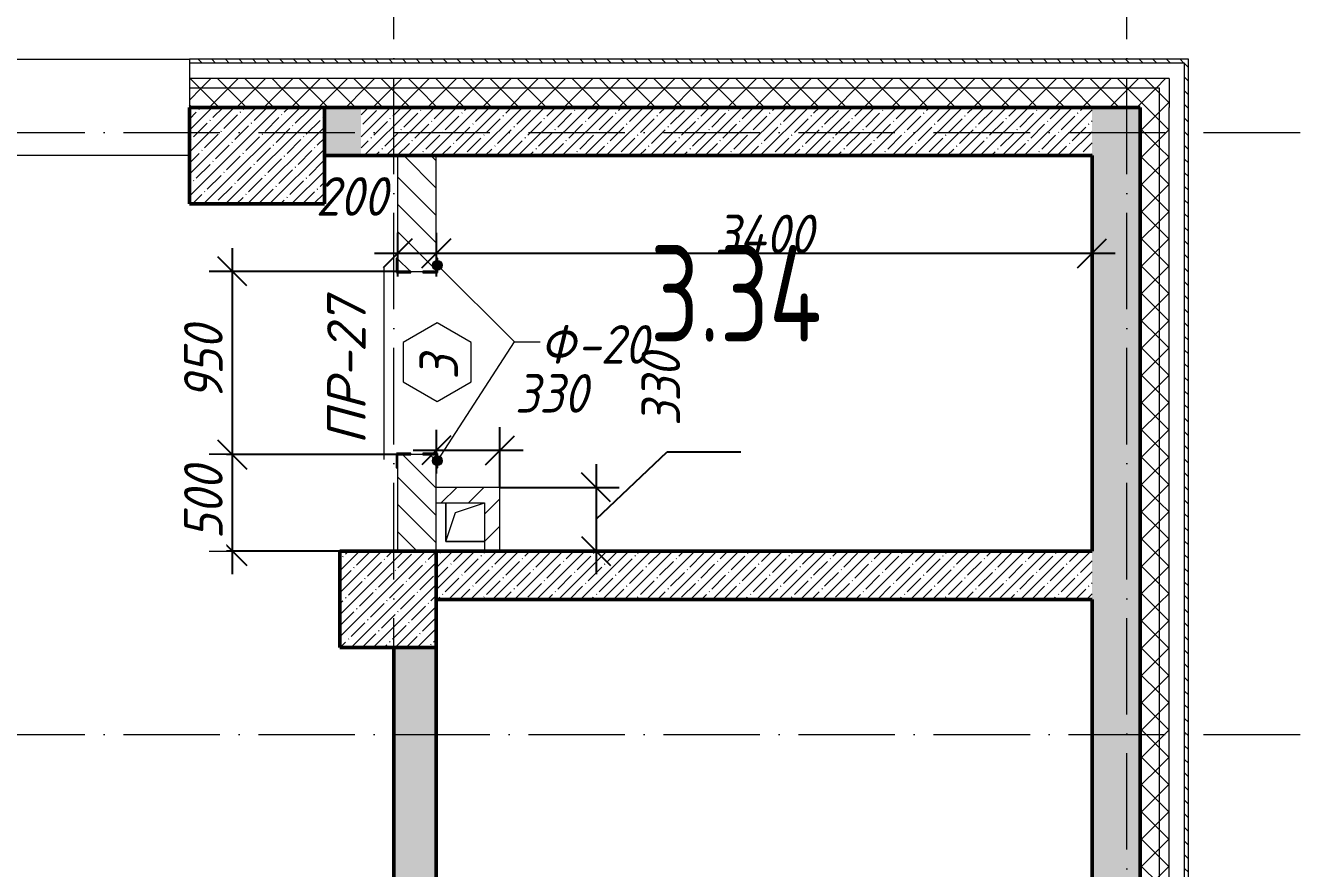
# Model space of a CAD drawing. Header units: millimetres. Extents: x -269418 to 201924, y -5890 to 98643.
# Drawn here: x 119301 to 125952, y 17456 to 21824 of the extents above; entities that cross this region are included whole.
import ezdxf

# ---------------------------------------------------------------- set-up
doc = ezdxf.new("R2010")
doc.units = ezdxf.units.MM
doc.linetypes.add('50_200_ШТРИХ_1Т_ш5_п1_п1_', pattern=[700, 500, -100, 0, -100])
for name, color, linetype, lineweight in [('A-ANNO-DIMS', 7, 'Continuous', 9), ('A-AREA-IDEN', 7, 'Continuous', 9), ('A-DETL', 7, 'Continuous', 9), ('A-DOOR-IDEN', 7, 'Continuous', 9), ('A-FLOR', 7, 'Continuous', 9), ('A-GENM', 7, 'Continuous', 9), ('A-GENM-1', 7, 'Continuous', 25), ('A-GENM-IDEN', 7, 'Continuous', 9), ('A-WALL', 7, 'Continuous', 5), ('A-WALL-1', 7, 'Continuous', 9), ('A-WALL-3', 7, 'Continuous', 50), ('A-WALL-FNSH-1', 7, 'Continuous', 9), ('A-WALL-PATT-2', 7, 'Continuous', 5), ('I-WALL', 7, 'Continuous', 5), ('S-COLS', 7, 'Continuous', 9), ('S-COLS-1', 7, 'Continuous', 5), ('S-COLS-2', 7, 'Continuous', 50), ('Оси-1', 7, '50_200_ШТРИХ_1Т_ш5_п1_п1_', 9)]:
    doc.layers.add(name, color=color, linetype=linetype, lineweight=lineweight)
for name, color, linetype, lineweight, true_color in [('A-WALL-FNSH-2', 7, 'Continuous', 13, 0xce0000), ('A-WALL-FNSH-3', 7, 'Continuous', 13, 0x008000), ('A-WALL-PATT-1', 7, 'Continuous', 5, 0xce0000), ('A-WALL-PATT-3', 7, 'Continuous', 5, 0x008000)]:
    doc.layers.add(name, color=color, linetype=linetype, lineweight=lineweight, true_color=true_color)
doc.styles.add('ISOCPEUR_I_2', font='isocpeui.ttf', dxfattribs={"width": 0.9, "height": 200})
doc.styles.add('ISOCPEUR_I_4', font='isocpeui.ttf', dxfattribs={"height": 200})
doc.styles.add('СПДС', font='ГОСТ тип А.ttf', dxfattribs={"width": 0.9})
doc.dimstyles.new('ISO-2_0_0_9К_СРЕДНИЙ_1', dxfattribs={"dimscale": 304.8, "dimtxt": 199.196235, "dimasz": 0.492126, "dimexe": 0.393701, "dimexo": 0, "dimgap": 0, "dimtad": 1, "dimdec": 0, "dimzin": 0, "dimdsep": 46, "dimtxsty": 'ISOCPEUR_I_2', "dimblk1": 'OBLIQUE', "dimblk2": 'OBLIQUE', "dimsah": 1, "dimcen": 0.09, "dimdle": 0.393701, "dimazin": 0, "dimtfac": 1, "dimtdec": 4, "dimtix": 1, "dimtmove": 1, "dimatfit": 3, "dimfxl": 1, "dimtvp": 1, "dimtolj": 1, "dimtzin": 0, "dimarcsym": 2})
doc.dimstyles.new('ISO-2_0_0_9К_СРЕДНИЙ_2', dxfattribs={"dimscale": 304.8, "dimtxt": 199.196235, "dimasz": 0.492126, "dimexe": 0.393701, "dimexo": 0, "dimgap": 0, "dimtad": 1, "dimdec": 0, "dimzin": 0, "dimdsep": 46, "dimtxsty": 'ISOCPEUR_I_2', "dimblk1": 'OBLIQUE', "dimblk2": 'OBLIQUE', "dimsah": 1, "dimcen": 0.09, "dimdle": 0.393701, "dimazin": 0, "dimtfac": 1, "dimtdec": 4, "dimtix": 1, "dimtmove": 0, "dimatfit": 3, "dimfxl": 1, "dimtvp": 1, "dimtolj": 1, "dimtzin": 0, "dimarcsym": 2})
doc.dimstyles.new('ISO-2_0_0_9К_СРЕДНИЙ_ФОН', dxfattribs={"dimscale": 304.8, "dimtxt": 199.196235, "dimasz": 0.492126, "dimexe": 0.393701, "dimexo": 0, "dimgap": 0.164042, "dimtad": 1, "dimdec": 0, "dimdsep": 46, "dimtxsty": 'ISOCPEUR_I_2', "dimblk1": 'OBLIQUE', "dimblk2": 'OBLIQUE', "dimsah": 1, "dimcen": 0.09, "dimdle": 0.393701, "dimazin": 0, "dimtfac": 1, "dimtdec": 4, "dimtix": 1, "dimtmove": 0, "dimatfit": 3, "dimfxl": 1, "dimtvp": 1, "dimtfill": 1, "dimtolj": 1, "dimtzin": 0, "dimarcsym": 2})
pattern_1 = [(45, (0, 0), (-57.024626, 57.024626), []), (45, (57.025, 0), (-57.024626, 57.024626), [100.806, -20.161, 3.353, -16.808])]
pattern_2 = [(135, (0, 0), (-35.35534, -35.35534), [])]
pattern_3 = [(45, (0, 0), (-70.71068, 70.71068), []), (135, (0, 0), (-70.71068, -70.71068), [])]
pattern_4 = [(45, (0, 0), (-70.71068, 70.71068), [])]

# ---------------------------------------------------------------- blocks, each defined once
blk = doc.blocks.new('AR_Отверстие прямоугольное _в плите_ - AR_Отверстие прямоугольное _в плите_-V31-АР1_1_Кладочный план 3 этажа')
at = {"layer": 'A-GENM'}
for p, q in [((-100, 100), (-100, -100)), ((-50, 50), (100, 100)), ((-100, -100), (-50, 50)), ((-100, -100), (100, -100))]:
    blk.add_line(p, q, dxfattribs=at)
blk = doc.blocks.new('Колонна_Несущая_Прямоугольное сечение - Вн_ЖБ_500х500-V115-АР1_1_Кладочный план 3 этажа')
at = {"layer": 'S-COLS-1'}
h = blk.add_hatch(dxfattribs=at)
h.set_pattern_fill('FP_104', color=256, style=0, pattern_type=2)
h.set_pattern_definition([(45, (-121180, -18850), (-57.024626, 57.024626), []), (45, (-121122.975, -18850), (-57.024626, 57.024626), [100.806, -20.161, 3.353, -16.808])])
h.paths.add_polyline_path([(-250, -250), (250, -250), (250, 250), (-250, 250)], flags=0)
at = {"layer": 'S-COLS-2'}
for p, q in [((250, 250), (-250, 250)), ((-250, 250), (-250, -250)), ((250, -250), (250, 250)), ((-250, -250), (250, -250))]:
    blk.add_line(p, q, dxfattribs=at)
blk = doc.blocks.new('Колонна_Несущая_Прямоугольное сечение - 700х500-29565353-АР1_1_Кладочный план 3 этажа')
at = {"layer": 'S-COLS-1'}
h = blk.add_hatch(dxfattribs=at)
h.set_pattern_fill('FP_105', color=256, style=0, pattern_type=2)
h.set_pattern_definition([(45, (-120500, -21150), (-57.024626, 57.024626), []), (45, (-120442.975, -21150), (-57.024626, 57.024626), [100.806, -20.161, 3.353, -16.808])])
h.paths.add_polyline_path([(-350, -250), (350, -250), (350, 250), (-350, 250), (-350, -198.4)], flags=0)
at = {"layer": 'S-COLS-2'}
for p, q in [((350, 250), (-350, 250)), ((-350, 250), (-350, -250)), ((350, -250), (350, 250)), ((-350, -250), (350, -250))]:
    blk.add_line(p, q, dxfattribs=at)
blk = doc.blocks.new('Фахверк_СКБ_Уголок - Ф-20_200х3960 h-28533880-АР1_1_Кладочный план 3 этажа')
at = {"layer": 'A-GENM-1'}
for p, q in [((200, 156), (125, 156)), ((125, 156), (125, 81)), ((131, 81), (131, 150)), ((131, 150), (200, 150)), ((200, 150), (200, 156)), ((125, 81), (131, 81)), ((131, 19), (125, 19)), ((125, 19), (125, -56)), ((131, -50), (131, 19)), ((125, -56), (200, -56)), ((200, -50), (131, -50)), ((200, -56), (200, -50))]:
    blk.add_line(p, q, dxfattribs=at)
blk = doc.blocks.new('_Oblique')
at = {"color": 0, "linetype": 'ByBlock', "lineweight": -2}
blk.add_line((-0.5, -0.5), (0.5, 0.5), dxfattribs=at)
blk = doc.blocks.new('DIMBLOCK124-АР1_1_Кладочный план 3 этажа')
at = {"layer": 'A-ANNO-DIMS', "color": 0, "lineweight": -2, "transparency": 16777216}
for p, q in [((121230, 20750), (121230, 20523.9)), ((121430, 20750), (121430, 20523.9)), ((121110, 20643.9), (121550, 20643.9))]:
    blk.add_line(p, q, dxfattribs=at)
at = {"layer": 'Defpoints', "color": 0, "transparency": 16777216}
for p in [(121230, 20750), (121430, 20750), (121430, 20643.9)]:
    blk.add_point(p, dxfattribs=at)
at = {"layer": 'A-ANNO-DIMS', "color": 0, "lineweight": -2, "transparency": 16777216, "xscale": 150, "yscale": 150, "zscale": 150, "rotation": 180}
blk.add_blockref('_Oblique', (121230, 20643.9), dxfattribs=at)
at = {"layer": 'A-ANNO-DIMS', "color": 0, "lineweight": -2, "transparency": 16777216, "xscale": 150, "yscale": 150, "zscale": 150}
blk.add_blockref('_Oblique', (121430, 20643.9), dxfattribs=at)
at = {"layer": 'A-ANNO-DIMS', "color": 0, "transparency": 16777216, "insert": (120806.2, 21038.6), "char_height": 200, "width": 455.087, "attachment_point": 1, "line_spacing_factor": 1.149209, "style": 'ISOCPEUR_I_2'}
blk.add_mtext('\\A1;200', dxfattribs=at)
blk = doc.blocks.new('DIMBLOCK125-АР1_1_Кладочный план 3 этажа')
at = {"layer": 'A-ANNO-DIMS', "color": 0, "lineweight": -2, "transparency": 16777216}
for p, q in [((121430, 20750), (121430, 20523.9)), ((124830, 20750), (124830, 20523.9)), ((121310, 20643.9), (124950, 20643.9))]:
    blk.add_line(p, q, dxfattribs=at)
at = {"layer": 'Defpoints', "color": 0, "transparency": 16777216}
for p in [(121430, 20750), (124830, 20750), (124830, 20643.9)]:
    blk.add_point(p, dxfattribs=at)
at = {"layer": 'A-ANNO-DIMS', "color": 0, "lineweight": -2, "transparency": 16777216, "xscale": 150, "yscale": 150, "zscale": 150, "rotation": 180}
blk.add_blockref('_Oblique', (121430, 20643.9), dxfattribs=at)
at = {"layer": 'A-ANNO-DIMS', "color": 0, "lineweight": -2, "transparency": 16777216, "xscale": 150, "yscale": 150, "zscale": 150}
blk.add_blockref('_Oblique', (124830, 20643.9), dxfattribs=at)
at = {"layer": 'A-ANNO-DIMS', "color": 0, "transparency": 16777216, "insert": (123130, 20743.9), "char_height": 200, "width": 625.17, "attachment_point": 5, "style": 'ISOCPEUR_I_2'}
blk.add_mtext('\\A1;3400', dxfattribs=at)
blk = doc.blocks.new('AAR_СКБ_Марка_Двери_Перемычка и проем - Марка перемычки и проема-25306769-АР1_1_Кладочный план 3 этажа')
at = {"layer": 'A-DOOR-IDEN'}
for p, q in [((-5, 0), (5, 0)), ((-0.968, -0.984), (-1.986, -2.747)), ((1.067, -0.984), (-0.968, -0.984)), ((2.085, -2.747), (1.067, -0.984)), ((-1.986, -2.747), (-0.968, -4.509)), ((1.067, -4.509), (2.085, -2.747)), ((-0.968, -4.509), (1.067, -4.509))]:
    blk.add_line(p, q, dxfattribs=at)
blk = doc.blocks.new('DIMBLOCK453-АР1_1_Кладочный план 3 этажа')
at = {"layer": 'A-ANNO-DIMS', "color": 0, "lineweight": -2, "transparency": 16777216}
for p, q in [((122259, 19265), (122627.7, 19615)), ((122627.7, 19615), (123010.1, 19615)), ((122259, 19550), (122259, 18980)), ((121760, 19430), (122379, 19430)), ((121771.2, 19100), (122379, 19100))]:
    blk.add_line(p, q, dxfattribs=at)
at = {"layer": 'Defpoints', "color": 0, "transparency": 16777216}
for p in [(121760, 19430), (121771.2, 19100), (122259, 19100)]:
    blk.add_point(p, dxfattribs=at)
at = {"layer": 'A-ANNO-DIMS', "color": 0, "lineweight": -2, "transparency": 16777216, "xscale": 150, "yscale": 150, "zscale": 150}
for p, rotation in [((122259, 19430), 90), ((122259, 19100), 270)]:
    blk.add_blockref('_Oblique', p, dxfattribs=dict(at, rotation=rotation))
at = {"layer": 'A-ANNO-DIMS', "color": 0, "transparency": 16777216, "insert": (122494.4, 19748.4), "char_height": 200, "width": 455.087, "attachment_point": 1, "rotation": 90, "line_spacing_factor": 1.149209, "style": 'ISOCPEUR_I_2'}
blk.add_mtext('\\A1;330', dxfattribs=at)
blk = doc.blocks.new('DIMBLOCK454-АР1_1_Кладочный план 3 этажа')
at = {"layer": 'A-ANNO-DIMS', "color": 0, "lineweight": -2, "transparency": 16777216}
for p, q in [((120372.6, 20670), (120372.6, 19480)), ((121230, 20550), (120252.6, 20550)), ((121222, 19600), (120252.6, 19600))]:
    blk.add_line(p, q, dxfattribs=at)
at = {"layer": 'Defpoints', "color": 0, "transparency": 16777216}
for p in [(121230, 20550), (120372.6, 19600), (121222, 19600)]:
    blk.add_point(p, dxfattribs=at)
at = {"layer": 'A-ANNO-DIMS', "color": 0, "lineweight": -2, "transparency": 16777216, "xscale": 150, "yscale": 150, "zscale": 150}
for p, rotation in [((120372.6, 20550), 90), ((120372.6, 19600), 270)]:
    blk.add_blockref('_Oblique', p, dxfattribs=dict(at, rotation=rotation))
at = {"layer": 'A-ANNO-DIMS', "color": 0, "transparency": 16777216, "insert": (120222.6, 20075), "char_height": 200, "width": 455.087, "attachment_point": 5, "rotation": 90, "style": 'ISOCPEUR_I_2', "bg_fill": 3, "box_fill_scale": 1.1, "bg_fill_color": 256, "bg_fill_true_color": 13158600, "bg_fill_transparency": 0}
blk.add_mtext('\\A1;950', dxfattribs=at)
blk = doc.blocks.new('DIMBLOCK455-АР1_1_Кладочный план 3 этажа')
at = {"layer": 'A-ANNO-DIMS', "color": 0, "lineweight": -2, "transparency": 16777216}
for p, q in [((120372.6, 19720), (120372.6, 18980)), ((121222, 19600), (120252.6, 19600)), ((120930, 19100), (120252.6, 19100))]:
    blk.add_line(p, q, dxfattribs=at)
at = {"layer": 'Defpoints', "color": 0, "transparency": 16777216}
for p in [(121222, 19600), (120930, 19100)]:
    blk.add_point(p, dxfattribs=at)
at = {"layer": 'A-ANNO-DIMS', "color": 0, "lineweight": -2, "transparency": 16777216, "xscale": 150, "yscale": 150, "zscale": 150}
for p, rotation in [((120372.6, 19600), 90), ((120372.6, 19100), 270)]:
    blk.add_blockref('_Oblique', p, dxfattribs=dict(at, rotation=rotation))
at = {"layer": 'A-ANNO-DIMS', "color": 0, "transparency": 16777216, "insert": (120222.6, 19350), "char_height": 200, "width": 455.087, "attachment_point": 5, "rotation": 90, "style": 'ISOCPEUR_I_2', "bg_fill": 3, "box_fill_scale": 1.1, "bg_fill_color": 256, "bg_fill_true_color": 13158600, "bg_fill_transparency": 0}
blk.add_mtext('\\A1;500', dxfattribs=at)
at = {"layer": 'Defpoints', "color": 0, "transparency": 16777216}
blk.add_point((120372.6, 19100), dxfattribs=at)
blk = doc.blocks.new('DIMBLOCK456-АР1_1_Кладочный план 3 этажа')
at = {"layer": 'A-ANNO-DIMS', "color": 0, "lineweight": -2, "transparency": 16777216}
for p, q in [((121430, 19729.2), (121430, 19503.1)), ((121760, 19430), (121760, 19743.1)), ((121310, 19623.1), (121880, 19623.1))]:
    blk.add_line(p, q, dxfattribs=at)
at = {"layer": 'Defpoints', "color": 0, "transparency": 16777216}
for p in [(121430, 19729.2), (121760, 19623.1), (121760, 19430)]:
    blk.add_point(p, dxfattribs=at)
at = {"layer": 'A-ANNO-DIMS', "color": 0, "lineweight": -2, "transparency": 16777216, "xscale": 150, "yscale": 150, "zscale": 150, "rotation": 180}
blk.add_blockref('_Oblique', (121430, 19623.1), dxfattribs=at)
at = {"layer": 'A-ANNO-DIMS', "color": 0, "lineweight": -2, "transparency": 16777216, "xscale": 150, "yscale": 150, "zscale": 150}
blk.add_blockref('_Oblique', (121760, 19623.1), dxfattribs=at)
at = {"layer": 'A-ANNO-DIMS', "color": 0, "transparency": 16777216, "insert": (121837.8, 20017.8), "char_height": 200, "width": 455.087, "attachment_point": 1, "line_spacing_factor": 1.149209, "style": 'ISOCPEUR_I_2'}
blk.add_mtext('\\A1;330', dxfattribs=at)

msp = doc.modelspace()

# ---------------------------------------------------------------- hatches: boundary and pattern name
at = {"layer": 'A-GENM-IDEN'}
h = msp.add_hatch(color=256, dxfattribs=at)
edge = h.paths.add_edge_path(flags=0)
edge.add_arc((121436, 20581.5), 25, 0, 360)
h = msp.add_hatch(color=256, dxfattribs=at)
edge = h.paths.add_edge_path(flags=0)
edge.add_arc((121436, 19568.5), 25, 0, 360)
at = {"layer": 'A-WALL-PATT-1'}
h = msp.add_hatch(dxfattribs=at)
h.set_pattern_fill('FP_1', color=256, style=0, pattern_type=2)
h.set_pattern_definition([(135, (0, 0), (-70.71068, -70.71068), [])])
h.paths.add_polyline_path([(121230, 19100), (121430, 19100), (121430, 19600), (121230, 19600), (121230, 19400)], flags=0)
h.paths.add_polyline_path([(121430, 20550), (121430, 21150), (121230, 21150), (121230, 20550), (121361, 20550)], flags=0)
at = {"layer": 'A-WALL-PATT-2'}
h = msp.add_hatch(dxfattribs=at)
h.set_pattern_fill('FP_3', color=256, style=0, pattern_type=2)
h.set_pattern_definition(pattern_2)
h.paths.add_polyline_path([(120785.2, 21630), (125330, 21630), (125330, 21650), (120150.2, 21650), (120150.2, 21630)], flags=0)
h.paths.add_polyline_path([(113550, 21630), (114700.4, 21630), (114700.4, 21650), (113550, 21650)], flags=0)
h.paths.add_polyline_path([(106849.8, 21630), (106850.4, 21630), (106849.8, 21650)], flags=0)
h.paths.add_polyline_path([(104650.2, 21630), (104650.2, 21650), (103450, 21650), (103450, 21630), (104539, 21630)], flags=0)
h.paths.add_polyline_path([(109050.4, 21630), (109050.4, 21650), (107750.4, 21650), (107750.4, 21630)], flags=0)
h.paths.add_polyline_path([(101150, 21630), (101150, 21650), (96590, 21650), (96590, 21630)], flags=0)
h = msp.add_hatch(dxfattribs=at)
h.set_pattern_fill('FP_3', color=256, style=0, pattern_type=2)
h.set_pattern_definition(pattern_2)
h.paths.add_polyline_path([(125310, -350), (125330, -350), (125330, 7720), (125310, 7720), (125310, -330)], flags=0)
h.paths.add_polyline_path([(125330, 13120), (125330, 21630), (125310, 21630), (125310, 13120)], flags=0)
h = msp.add_hatch(dxfattribs=at)
h.set_pattern_fill('FP_2', color=256, style=0, pattern_type=2)
h.set_pattern_definition(pattern_3)
h.paths.add_polyline_path([(113550, 21500), (114700.4, 21500), (114700.4, 21550), (113550, 21550)], flags=0)
h.paths.add_polyline_path([(125230, 21500), (125230, 21550), (120150.2, 21550), (120150.2, 21500), (125180, 21500)], flags=0)
h.paths.add_polyline_path([(107750.4, 21500), (109050.4, 21500), (109050.4, 21550), (107750.4, 21550)], flags=0)
h.paths.add_polyline_path([(96590, 21500), (101150, 21500), (101150, 21550), (96590, 21550)], flags=0)
h.paths.add_polyline_path([(103450, 21500), (104650.2, 21500), (104650.2, 21550), (103450, 21550)], flags=0)
h = msp.add_hatch(dxfattribs=at)
h.set_pattern_fill('FP_2', color=256, style=0, pattern_type=2)
h.set_pattern_definition(pattern_3)
h.paths.add_polyline_path([(125180, 21400), (125180, 21500), (120150.2, 21500), (120150.2, 21400), (125080, 21400)], flags=0)
h.paths.add_polyline_path([(113550, 21400), (114700.4, 21400), (114700.4, 21500), (113550, 21500)], flags=0)
h.paths.add_polyline_path([(119250, 21400), (119250.2, 21400), (119250, 21500)], flags=0)
h.paths.add_polyline_path([(109050.4, 21400), (109050.4, 21500), (107750.4, 21500), (107750.4, 21400)], flags=0)
h.paths.add_polyline_path([(106849.8, 21400), (106850.4, 21400), (106849.8, 21500)], flags=0)
h.paths.add_polyline_path([(104539, 21400), (104581.2, 21400), (104581.2, 21406), (104650.2, 21406), (104650.2, 21500), (103450, 21500), (103450.5, 21406), (103519, 21405.7), (103519, 21400)], flags=0)
h.paths.add_polyline_path([(100580, 21400), (101081, 21400), (101081, 21406), (101150, 21406), (101150, 21500), (96590, 21500), (96590, 21400)], flags=0)
h = msp.add_hatch(dxfattribs=at)
h.set_pattern_fill('FP_2', color=256, style=0, pattern_type=2)
h.set_pattern_definition(pattern_3)
h.paths.add_polyline_path([(125180, -250), (125230, -250), (125230, 7720), (125180, 7720), (125180, -200)], flags=0)
h.paths.add_polyline_path([(125230, 13120), (125230, 21500), (125180, 21500), (125180, 13120)], flags=0)
h = msp.add_hatch(dxfattribs=at)
h.set_pattern_fill('FP_4', color=256, style=0, pattern_type=2)
h.set_pattern_definition(pattern_1)
h.paths.add_polyline_path([(117000.4, 21150), (117000.2, 21400), (116100.4, 21400), (116100.4, 21150), (116723.7, 21150)], flags=0)
h.paths.add_polyline_path([(113550, 21150), (114700.4, 21150), (114700.4, 21400), (113550, 21400)], flags=0)
h.paths.add_polyline_path([(121040, 21150), (121040, 21400), (120850, 21400), (120850, 21150)], flags=0)
h.paths.add_polyline_path([(119250.2, 21150), (119250, 21400), (117900.4, 21400), (117900.4, 21150), (118077.5, 21150)], flags=0)
h.paths.add_polyline_path([(110350, 21150), (110350, 21400), (109950.4, 21400), (109950.4, 21150), (109954.4, 21150)], flags=0)
h.paths.add_polyline_path([(111050, 21150), (111250, 21150), (111249.8, 21400), (111050, 21400), (111050, 21361.6)], flags=0)
h.paths.add_polyline_path([(106850.4, 21150), (106849.8, 21400), (106050, 21400), (106050, 21150)], flags=0)
h.paths.add_polyline_path([(109050.4, 21150), (109050.4, 21400), (107750.4, 21400), (107750.4, 21150)], flags=0)
h = msp.add_hatch(dxfattribs=at)
h.set_pattern_fill('FP_4', color=256, style=0, pattern_type=2)
h.set_pattern_definition(pattern_1)
h.paths.add_polyline_path([(124830, 21150), (124830, 21400), (121040, 21400), (121040, 21150), (123492.9, 21150)], flags=0)
h = msp.add_hatch(dxfattribs=at)
h.set_pattern_fill('FP_4', color=256, style=0, pattern_type=2)
h.set_pattern_definition(pattern_1)
h.paths.add_polyline_path([(125080, 10600), (125080, 10820), (124830, 10820), (124830, 10600)], flags=0)
h.paths.add_polyline_path([(124830, 13120), (125080, 13120), (125080, 21400), (124830, 21400), (124830, 18091.6)], flags=0)
h = msp.add_hatch(dxfattribs=at)
h.set_pattern_fill('FP_2', color=256, style=0, pattern_type=2)
h.set_pattern_definition(pattern_3)
h.paths.add_polyline_path([(125080, -200), (125180, -200), (125180, 7720), (125080, 7720), (125080, -100)], flags=0)
h.paths.add_polyline_path([(125080, 13120), (125180, 13120), (125180, 21400), (125080, 21400), (125080, 18091.6)], flags=0)
h = msp.add_hatch(dxfattribs=at)
h.set_pattern_fill('FP_4', color=256, style=0, pattern_type=2)
h.set_pattern_definition(pattern_1)
h.paths.add_polyline_path([(123492.9, 18850), (124830, 18850), (124830, 19100), (121430, 19100), (121430, 18850)], flags=0)
h = msp.add_hatch(dxfattribs=at)
h.set_pattern_fill('FP_4', color=256, style=0, pattern_type=2)
h.set_pattern_definition(pattern_1)
h.paths.add_polyline_path([(121210, 10380), (121430, 10380), (121430, 10800), (121210, 10800)], flags=0)
h.paths.add_polyline_path([(121210, 12250), (121430, 12250), (121430, 13400), (121210, 13400), (121210, 12371.8)], flags=0)
h.paths.add_polyline_path([(121377, 13900), (121430, 13900), (121430, 18600), (121210, 18600), (121210, 13900)], flags=0)
at = {"layer": 'A-WALL-PATT-3'}
h = msp.add_hatch(dxfattribs=at)
h.set_pattern_fill('FP_5', color=256, style=0, pattern_type=2)
h.set_pattern_definition(pattern_4)
h.paths.add_polyline_path([(121760, 19350), (121760, 19430), (121430, 19430), (121430, 19350), (121680, 19350)], flags=0)
h = msp.add_hatch(dxfattribs=at)
h.set_pattern_fill('FP_5', color=256, style=0, pattern_type=2)
h.set_pattern_definition(pattern_4)
h.paths.add_polyline_path([(121760, 19100), (121760, 19350), (121680, 19350), (121680, 19100)], flags=0)

# ---------------------------------------------------------------- linework, layer by layer
at = {"layer": 'A-DETL'}
for p, q in [((125230, 21550), (120150.2, 21550)), ((125230, 13120), (125230, 21400))]:
    msp.add_line(p, q, dxfattribs=at)
at = {"layer": 'A-FLOR'}
for p, q in [((121480, 19150), (121480, 19350)), ((121680, 19150), (121480, 19150))]:
    msp.add_line(p, q, dxfattribs=at)
at = {"layer": 'A-GENM-IDEN'}
for p, q in [((121436, 20581.5), (121835.6, 20184)), ((121436, 19568.5), (121835.6, 20184)), ((121835.6, 20184), (121969.2, 20184)), ((121835.6, 20184), (121969.2, 20184))]:
    msp.add_line(p, q, dxfattribs=at)
for centre in [(121436, 20581.5), (121436, 19568.5)]:
    msp.add_circle(centre, 25, dxfattribs=at)
at = {"layer": 'A-WALL'}
for p, q in [((125310, 21630), (120150.2, 21630)), ((125310, 13120), (125310, 21630)), ((125230, 21550), (125230, 21400)), ((125180, 21500), (120150.2, 21500)), ((125180, 13120), (125180, 21500))]:
    msp.add_line(p, q, dxfattribs=at)
at = {"layer": 'A-WALL-1'}
for p, q in [((119250.2, 21650), (120150.2, 21650)), ((120150.2, 21630), (120150.2, 21400)), ((125080, 21400), (125080, 21400)), ((125080, 21400), (125080, 8989))]:
    msp.add_line(p, q, dxfattribs=at)
at = {"layer": 'A-WALL-3'}
for p, q in [((125080, 21400), (120850, 21400)), ((125080, 13120), (125080, 21400)), ((120850, 21150), (124830, 21150)), ((124830, 21150), (124830, 19100)), ((124830, 19100), (121430, 19100)), ((121430, 18850), (124830, 18850)), ((124830, 18850), (124830, 13120)), ((121210, 18600), (121210, 13900)), ((121430, 13900), (121430, 18600))]:
    msp.add_line(p, q, dxfattribs=at)
at = {"layer": 'A-WALL-FNSH-1'}
for p, q in [((125330, 21650), (120150.2, 21650)), ((120150.2, 21650), (120150.2, 21630)), ((125330, 13120), (125330, 21650))]:
    msp.add_line(p, q, dxfattribs=at)
at = {"layer": 'A-WALL-FNSH-2'}
for p, q in [((121230, 21150), (121230, 20619)), ((121430, 20619), (121430, 21150)), ((121299, 20550), (121361, 20550)), ((121361, 19600), (121299, 19600)), ((121230, 19531), (121230, 19100)), ((121430, 19100), (121430, 19531))]:
    msp.add_line(p, q, dxfattribs=at)
at = {"layer": 'A-WALL-FNSH-3'}
for p, q in [((121760, 19430), (121430, 19430)), ((121760, 19100), (121760, 19430)), ((121430, 19350), (121680, 19350)), ((121680, 19350), (121680, 19100))]:
    msp.add_line(p, q, dxfattribs=at)
at = {"layer": 'I-WALL'}
msp.add_line((120150, 21150), (119250.2, 21150), dxfattribs=at)
at = {"layer": 'Оси-1'}
for p, q in [((121210, -4150), (121210, 28636.9)), ((125010, -4150), (125010, 28636.9)), ((-6210, 21270), (125951.6, 21270)), ((-6210, 18150), (125951.6, 18150))]:
    msp.add_line(p, q, dxfattribs=at)

# ---------------------------------------------------------------- block references
at = {"layer": 'A-DOOR-IDEN', "xscale": 99.99999999999993, "yscale": 99.99999999999993, "zscale": 99.99999999999993, "rotation": 89.99999999999977}
msp.add_blockref('AAR_СКБ_Марка_Двери_Перемычка и проем - Марка перемычки и проема-25306769-АР1_1_Кладочный план 3 этажа', (121160.6, 20075), dxfattribs=at)
at = {"layer": 'A-GENM'}
msp.add_blockref('AR_Отверстие прямоугольное _в плите_ - AR_Отверстие прямоугольное _в плите_-V31-АР1_1_Кладочный план 3 этажа', (121580, 19250), dxfattribs=at)
at = {"layer": 'A-GENM-1'}
for p, rotation in [((121380, 20419), 89.99999999999987), ((121280, 19731), 269.9999999999998)]:
    msp.add_blockref('Фахверк_СКБ_Уголок - Ф-20_200х3960 h-28533880-АР1_1_Кладочный план 3 этажа', p, dxfattribs=dict(at, rotation=rotation))
at = {"layer": 'S-COLS'}
for name, p in [('Колонна_Несущая_Прямоугольное сечение - 700х500-29565353-АР1_1_Кладочный план 3 этажа', (120500, 21150)), ('Колонна_Несущая_Прямоугольное сечение - Вн_ЖБ_500х500-V115-АР1_1_Кладочный план 3 этажа', (121180, 18850))]:
    msp.add_blockref(name, p, dxfattribs=at)

# ---------------------------------------------------------------- texts
at = {"layer": 'A-AREA-IDEN', "insert": (122538.7, 20685.7), "char_height": 500, "width": 1370.886, "attachment_point": 1, "style": 'СПДС'}
msp.add_mtext('3.34', dxfattribs=at)
at = {"layer": 'A-DOOR-IDEN', "insert": (121343.2, 19988.8), "char_height": 200, "width": 158.734, "attachment_point": 1, "rotation": 90, "style": 'ISOCPEUR_I_2'}
msp.add_mtext('\\fISOCPEUR|b0|i1|c204|p34|;\\W.9;3', dxfattribs=at)
at = {"layer": 'A-GENM-IDEN', "char_height": 200, "attachment_point": 1, "style": 'ISOCPEUR_I_2'}
for s, insert, width in [('\\fISOCPEUR|b0|i1|c204|p34|;\\W.9;Ф', (121969.2, 20271.6), 230.886), ('\\fISOCPEUR|b0|i1|c204|p34|;\\W.9;Ф', (121969.2, 20271.6), 230.886), ('-20', (122159.7, 20271.6), 476.202), ('-20', (122159.7, 20271.6), 476.202)]:
    msp.add_mtext(s, dxfattribs=dict(at, insert=insert, width=width))

# ---------------------------------------------------------------- dimensions: what is measured, and where the dimension line sits
at = {"layer": 'A-ANNO-DIMS'}
for base, p1, p2, override, picture, middle in [((121430, 20643.9), (121230, 20750), (121430, 20750), {"dimpost": '<>', "dimfxl": 200}, 'DIMBLOCK124-АР1_1_Кладочный план 3 этажа', (121033.8, 20771.9)), ((121760, 19623.1), (121430, 19729.2), (121760, 19430), {"dimpost": '<>', "dimfxl": 445.452511}, 'DIMBLOCK456-АР1_1_Кладочный план 3 этажа', (122065.3, 19751.1))]:
    dim = msp.add_linear_dim(base=base, p1=p1, p2=p2, dimstyle='ISO-2_0_0_9К_СРЕДНИЙ_1', override=override, dxfattribs=at)
    dim.commit()
    dim.dimension.update_dxf_attribs({"geometry": picture, "text_midpoint": middle, "dimtype": 160})
dim = msp.add_linear_dim(base=(124830, 20643.9), p1=(121430, 20750), p2=(124830, 20750), dimstyle='ISO-2_0_0_9К_СРЕДНИЙ_2', override={"dimpost": '<>', "dimfxl": 3400}, dxfattribs=at)
dim.commit()
dim.dimension.update_dxf_attribs({"geometry": 'DIMBLOCK125-АР1_1_Кладочный план 3 этажа', "text_midpoint": (123130, 20743.9)})
dim = msp.add_linear_dim(base=(122259, 19100), p1=(121760, 19430), p2=(121771.2, 19100), angle=90, dimstyle='ISO-2_0_0_9К_СРЕДНИЙ_1', override={"dimpost": '<>', "dimfxl": 330.188579}, dxfattribs=at)
dim.commit()
dim.dimension.update_dxf_attribs({"geometry": 'DIMBLOCK453-АР1_1_Кладочный план 3 этажа', "text_midpoint": (122627.7, 19615), "dimtype": 160, "text_rotation": 90})

# ---------------------------------------------------------------- next in the draw order: dimensions: what is measured, and where the dimension line sits
dim = msp.add_linear_dim(base=(120372.6, 19600), p1=(121230, 20550), p2=(121222, 19600), angle=90, dimstyle='ISO-2_0_0_9К_СРЕДНИЙ_ФОН', override={"dimpost": '<>', "dimfxl": 950.033684}, dxfattribs=at)
dim.commit()
dim.dimension.update_dxf_attribs({"geometry": 'DIMBLOCK454-АР1_1_Кладочный план 3 этажа', "text_midpoint": (120222.6, 20075)})

# ---------------------------------------------------------------- next in the draw order: texts
at = {"layer": 'A-GENM-IDEN', "insert": (120864.4, 19995.6), "char_height": 200, "width": 529.114, "attachment_point": 1, "rotation": 90, "style": 'ISOCPEUR_I_4'}
msp.add_mtext('-27', dxfattribs=at)

# ---------------------------------------------------------------- next in the draw order: dimensions: what is measured, and where the dimension line sits
at = {"layer": 'A-ANNO-DIMS'}
dim = msp.add_linear_dim(base=(120372.6, 19100), p1=(121222, 19600), p2=(120930, 19100), angle=90, dimstyle='ISO-2_0_0_9К_СРЕДНИЙ_ФОН', override={"dimpost": '<>', "dimfxl": 579.01987}, dxfattribs=at)
dim.commit()
dim.dimension.update_dxf_attribs({"geometry": 'DIMBLOCK455-АР1_1_Кладочный план 3 этажа', "text_midpoint": (120222.6, 19350)})

# ---------------------------------------------------------------- next in the draw order: texts
at = {"layer": 'A-GENM-IDEN', "insert": (120864.4, 19651.7), "char_height": 200, "width": 416.877, "attachment_point": 1, "rotation": 90, "style": 'ISOCPEUR_I_4'}
msp.add_mtext('ПР', dxfattribs=at)

doc.saveas('drawing.dxf')
